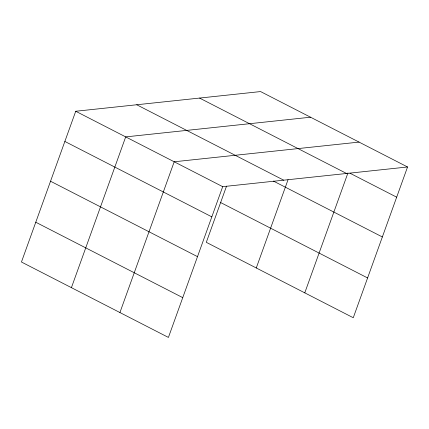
<?xml version="1.0" encoding="UTF-8"?>
<svg xmlns="http://www.w3.org/2000/svg" width="429" height="429" viewBox="0 0 429 429"><rect width="100%" height="100%" fill="white"/><g stroke="black" fill="none" stroke-linecap="round" stroke-linejoin="round"><path stroke-width="0.64" d="M407.55 166.983L260.58 91.57L75.729 111.256L21.45 262.017L168.42 337.43L222.694 186.669L407.55 166.983L353.271 317.744L206.306 242.331L226.533 186.143M71.418 287.655L125.697 136.894L310.553 117.214M119.922 312.543L174.195 161.781L359.052 142.096M256.274 267.969L288.041 179.73M304.772 292.857L347.957 172.908M349.957 173.198L396.68 197.174M199.582 98.069L346.546 173.482M136.728 104.762L283.698 180.175M273.461 181.086L382.357 236.964M75.729 111.256L222.694 186.669M220.629 202.542L367.599 277.954M64.859 141.447L211.829 216.859M50.536 181.231L197.501 256.644M35.773 222.227L182.743 297.64"/></g></svg>
